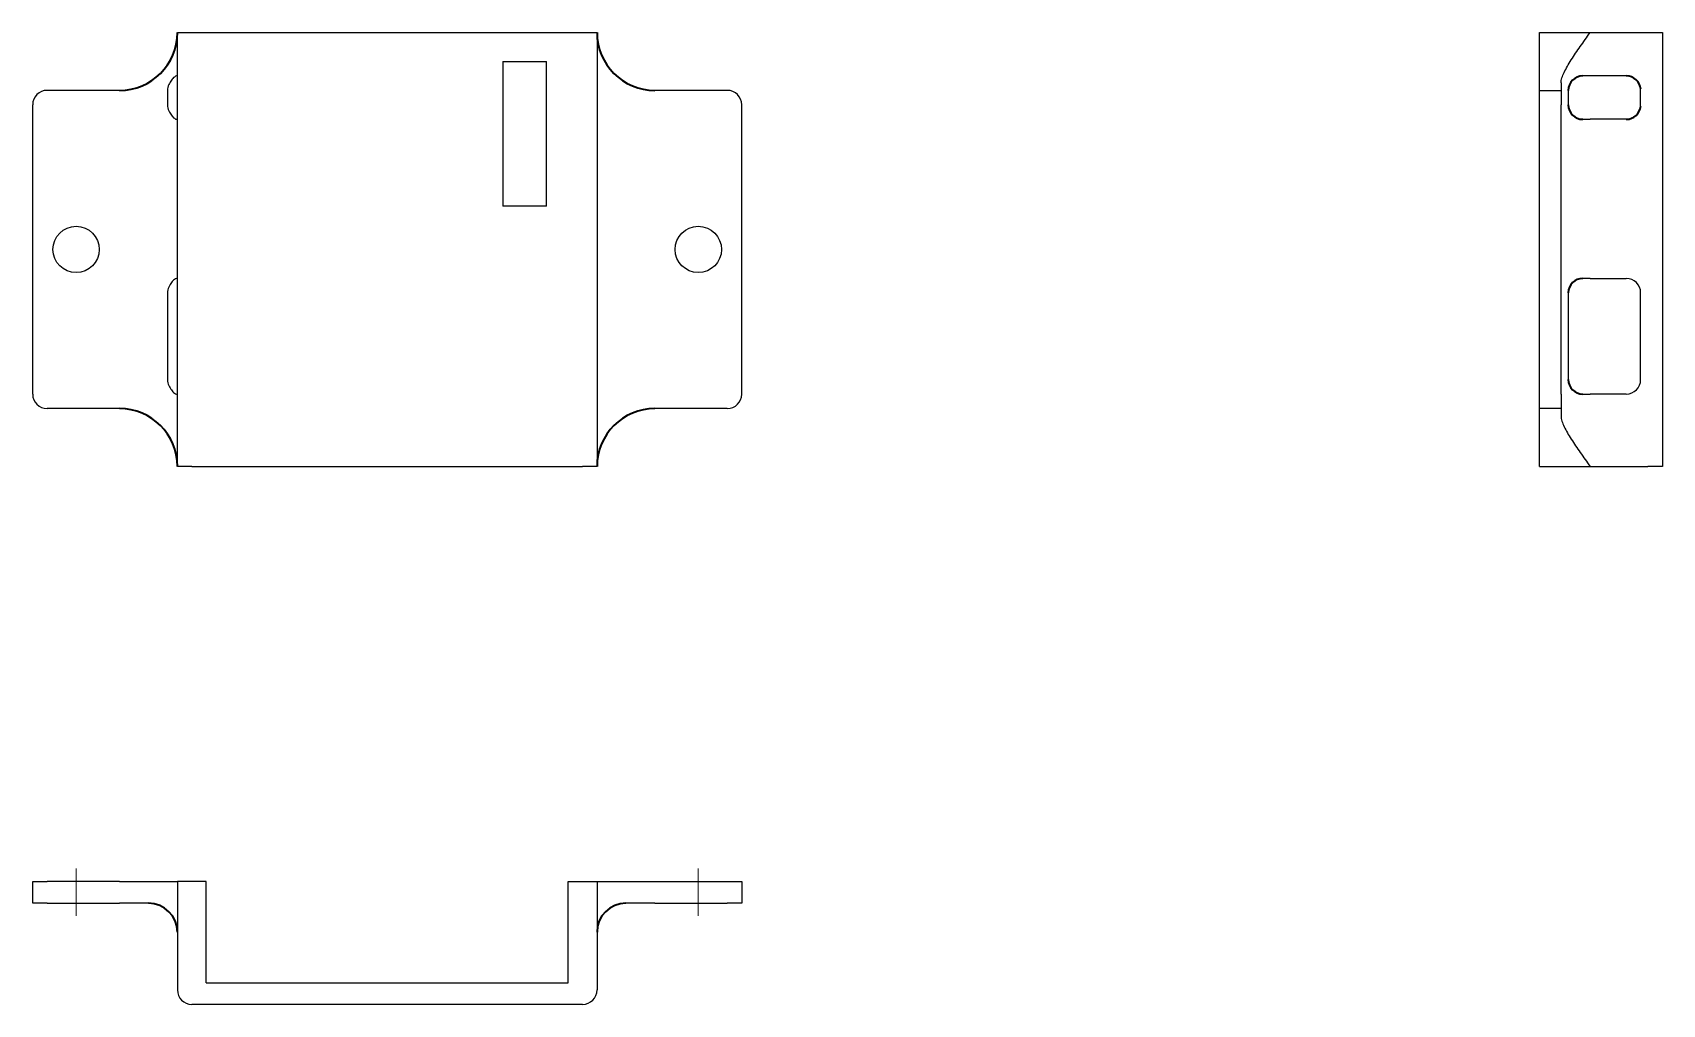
# Model space of a CAD drawing. Header units: millimetres. Extents: x 110 to 222, y 110 to 177.
import ezdxf

# ---------------------------------------------------------------- set-up
doc = ezdxf.new("R2010")
doc.units = ezdxf.units.MM
doc.linetypes.add('Dash Dot', pattern=[7.03, 4.56, -1.14, 0.19, -1.14])
doc.layers.add('DuongTam', color=7, linetype='Dash Dot', lineweight=13)
doc.layers.add('NetDam', color=7, linetype='Continuous', lineweight=35)

msp = doc.modelspace()

# ---------------------------------------------------------------- linework, layer by layer
at = {"color": 7, "linetype": 'Continuous', "lineweight": 25}
for p, q in [((119.67, 146.87), (119.67, 176.87)), ((119.67, 176.87), (120.67, 176.87)), ((120.67, 176.87), (147.67, 176.87)), ((147.67, 176.87), (148.67, 176.87)), ((148.67, 176.87), (148.67, 146.87)), ((213.79, 176.87), (217.29, 176.87)), ((213.79, 172.87), (213.79, 176.87)), ((217.29, 176.87), (221.29, 176.87)), ((221.29, 176.87), (222.29, 176.87)), ((222.29, 176.87), (222.29, 146.87)), ((142.17, 174.87), (142.17, 164.87)), ((142.17, 174.87), (145.17, 174.87)), ((145.17, 164.87), (145.17, 174.87)), ((119.67, 173.87), (119.6, 173.87)), ((217.29, 173.87), (216.79, 173.87)), ((219.79, 173.87), (217.29, 173.87)), ((115.67, 172.87), (110.67, 172.87)), ((118.99, 172.87), (118.99, 171.87)), ((157.67, 172.87), (152.67, 172.87)), ((213.79, 172.87), (215.29, 172.87)), ((213.79, 171.87), (213.79, 172.87)), ((215.29, 173.4), (215.29, 172.87)), ((215.29, 172.87), (215.29, 171.87)), ((215.79, 172.87), (215.79, 171.87)), ((220.79, 171.78), (220.79, 172.95)), ((109.67, 151.87), (109.67, 171.87)), ((158.67, 151.87), (158.67, 171.87)), ((213.79, 151.87), (213.79, 171.87)), ((215.29, 151.87), (215.29, 171.87)), ((119.6, 170.87), (119.67, 170.87)), ((216.79, 170.87), (217.29, 170.87)), ((219.79, 170.87), (217.29, 170.87)), ((145.17, 164.87), (142.17, 164.87)), ((118.99, 158.87), (118.99, 152.87)), ((119.67, 159.87), (119.6, 159.87)), ((215.79, 158.87), (215.79, 152.87)), ((217.29, 159.87), (216.79, 159.87)), ((217.29, 159.87), (219.79, 159.87)), ((220.79, 152.87), (220.79, 158.87)), ((119.6, 151.87), (119.67, 151.87)), ((213.79, 150.87), (213.79, 151.87)), ((215.29, 151.87), (215.29, 150.87)), ((216.79, 151.87), (217.29, 151.87)), ((219.79, 151.87), (217.29, 151.87)), ((115.67, 150.87), (110.67, 150.87)), ((157.67, 150.87), (152.67, 150.87)), ((215.29, 150.87), (213.79, 150.87)), ((213.79, 146.87), (213.79, 150.87)), ((215.29, 150.87), (215.29, 150.33)), ((120.67, 146.87), (119.67, 146.87)), ((120.67, 146.87), (147.67, 146.87)), ((148.67, 146.87), (147.67, 146.87)), ((213.79, 146.87), (217.29, 146.87)), ((217.29, 146.87), (221.29, 146.87)), ((222.29, 146.87), (221.29, 146.87)), ((109.67, 116.67), (109.67, 118.17)), ((109.67, 118.17), (110.67, 118.17)), ((115.67, 118.17), (110.67, 118.17)), ((115.67, 118.17), (119.67, 118.17)), ((119.67, 118.17), (119.67, 114.67)), ((121.67, 118.17), (119.67, 118.17)), ((121.67, 111.17), (121.67, 118.17)), ((146.67, 118.17), (148.67, 118.17)), ((146.67, 111.17), (146.67, 118.17)), ((148.67, 118.17), (148.67, 114.67)), ((148.67, 118.17), (152.67, 118.17)), ((152.67, 118.17), (157.67, 118.17)), ((157.67, 118.17), (158.67, 118.17)), ((158.67, 118.17), (158.67, 116.67)), ((110.67, 116.67), (109.67, 116.67)), ((110.67, 116.67), (115.67, 116.67)), ((117.67, 116.67), (115.67, 116.67)), ((152.67, 116.67), (150.67, 116.67)), ((152.67, 116.67), (157.67, 116.67)), ((158.67, 116.67), (157.67, 116.67)), ((119.67, 114.67), (119.67, 110.67)), ((148.67, 114.67), (148.67, 110.67)), ((121.67, 111.17), (146.67, 111.17)), ((147.67, 109.67), (120.67, 109.67))]:
    msp.add_line(p, q, dxfattribs=at)
for centre in [(112.67, 161.87), (155.67, 161.87)]:
    msp.add_circle(centre, 1.6, dxfattribs=at)
for centre, start, end in [((110.67, 171.87), 90, 180), ((157.67, 171.87), 0, 90), ((219.79, 158.87), 0, 90), ((219.79, 152.87), 270, 0), ((110.67, 151.87), 180, 270), ((157.67, 151.87), 270, 0), ((120.67, 110.67), 180, 270), ((147.67, 110.67), 270, 0)]:
    msp.add_arc(centre, 1, start, end, dxfattribs=at)
for points, knots in [([(215.29, 173.4), (215.29, 173.5), (215.31, 173.61), (215.39, 173.85), (215.44, 173.98), (215.57, 174.25), (215.65, 174.39), (215.81, 174.68), (215.9, 174.83), (216.19, 175.28), (216.4, 175.59), (216.73, 176.06), (216.84, 176.22), (217.07, 176.54), (217.18, 176.71), (217.29, 176.87)], [0, 0, 0, 0, 0.125, 0.125, 0.25, 0.25, 0.375, 0.375, 0.5, 0.5, 0.75, 0.75, 0.875, 0.875, 1, 1, 1, 1]), ([(119.6, 173.87), (119.57, 173.87), (119.52, 173.84), (119.4, 173.74), (119.33, 173.67), (119.2, 173.49), (119.13, 173.39), (119.03, 173.15), (118.99, 173.01), (118.99, 172.87)], [0, 0, 0, 0, 0.25, 0.25, 0.5, 0.5, 0.75, 0.75, 1, 1, 1, 1]), ([(118.99, 171.87), (118.99, 171.72), (119.02, 171.58), (119.13, 171.34), (119.2, 171.24), (119.33, 171.07), (119.4, 170.99), (119.52, 170.89), (119.57, 170.87), (119.6, 170.87)], [0, 0, 0, 0, 0.25, 0.25, 0.5, 0.5, 0.75, 0.75, 1, 1, 1, 1]), ([(119.6, 159.87), (119.57, 159.87), (119.52, 159.84), (119.4, 159.74), (119.33, 159.67), (119.2, 159.49), (119.13, 159.39), (119.03, 159.15), (118.99, 159.01), (118.99, 158.87)], [0, 0, 0, 0, 0.25, 0.25, 0.5, 0.5, 0.75, 0.75, 1, 1, 1, 1]), ([(118.99, 152.87), (118.99, 152.72), (119.02, 152.58), (119.13, 152.34), (119.2, 152.24), (119.33, 152.07), (119.4, 151.99), (119.52, 151.89), (119.57, 151.87), (119.6, 151.87)], [0, 0, 0, 0, 0.25, 0.25, 0.5, 0.5, 0.75, 0.75, 1, 1, 1, 1]), ([(215.29, 150.33), (215.29, 150.23), (215.31, 150.12), (215.39, 149.88), (215.44, 149.75), (215.57, 149.48), (215.65, 149.34), (215.81, 149.05), (215.9, 148.91), (216.19, 148.45), (216.4, 148.14), (216.73, 147.67), (216.84, 147.51), (217.07, 147.19), (217.18, 147.03), (217.29, 146.87)], [0, 0, 0, 0, 0.125, 0.125, 0.25, 0.25, 0.375, 0.375, 0.5, 0.5, 0.75, 0.75, 0.875, 0.875, 1, 1, 1, 1])]:
    msp.add_open_spline(points, degree=3, knots=knots, dxfattribs=at)
at = {"layer": 'DuongTam'}
for p, q in [((112.67, 119.06), (112.67, 115.79)), ((155.67, 119.06), (155.67, 115.79)), ((109.67, 118.17), (112.67, 118.17))]:
    msp.add_line(p, q, dxfattribs=at)
at = {"layer": 'NetDam'}
for centre, radius, start, end in [((115.67, 176.87), 4, 270, 0), ((152.67, 176.87), 4, 180, 270), ((216.79, 172.87), 1, 90, 180), ((219.8, 172.87), 1, 4.9101, 90.2099), ((216.79, 171.87), 1, 180, 270), ((219.8, 171.87), 1, 269.7901, 355.0899), ((216.79, 158.87), 1, 90, 180), ((216.79, 152.87), 1, 180, 270), ((115.67, 146.87), 4, 0, 90), ((152.67, 146.87), 4, 90, 180), ((117.67, 114.67), 2, 0, 90), ((150.67, 114.67), 2, 90, 180)]:
    msp.add_arc(centre, radius, start, end, dxfattribs=at)

doc.saveas('drawing.dxf')
